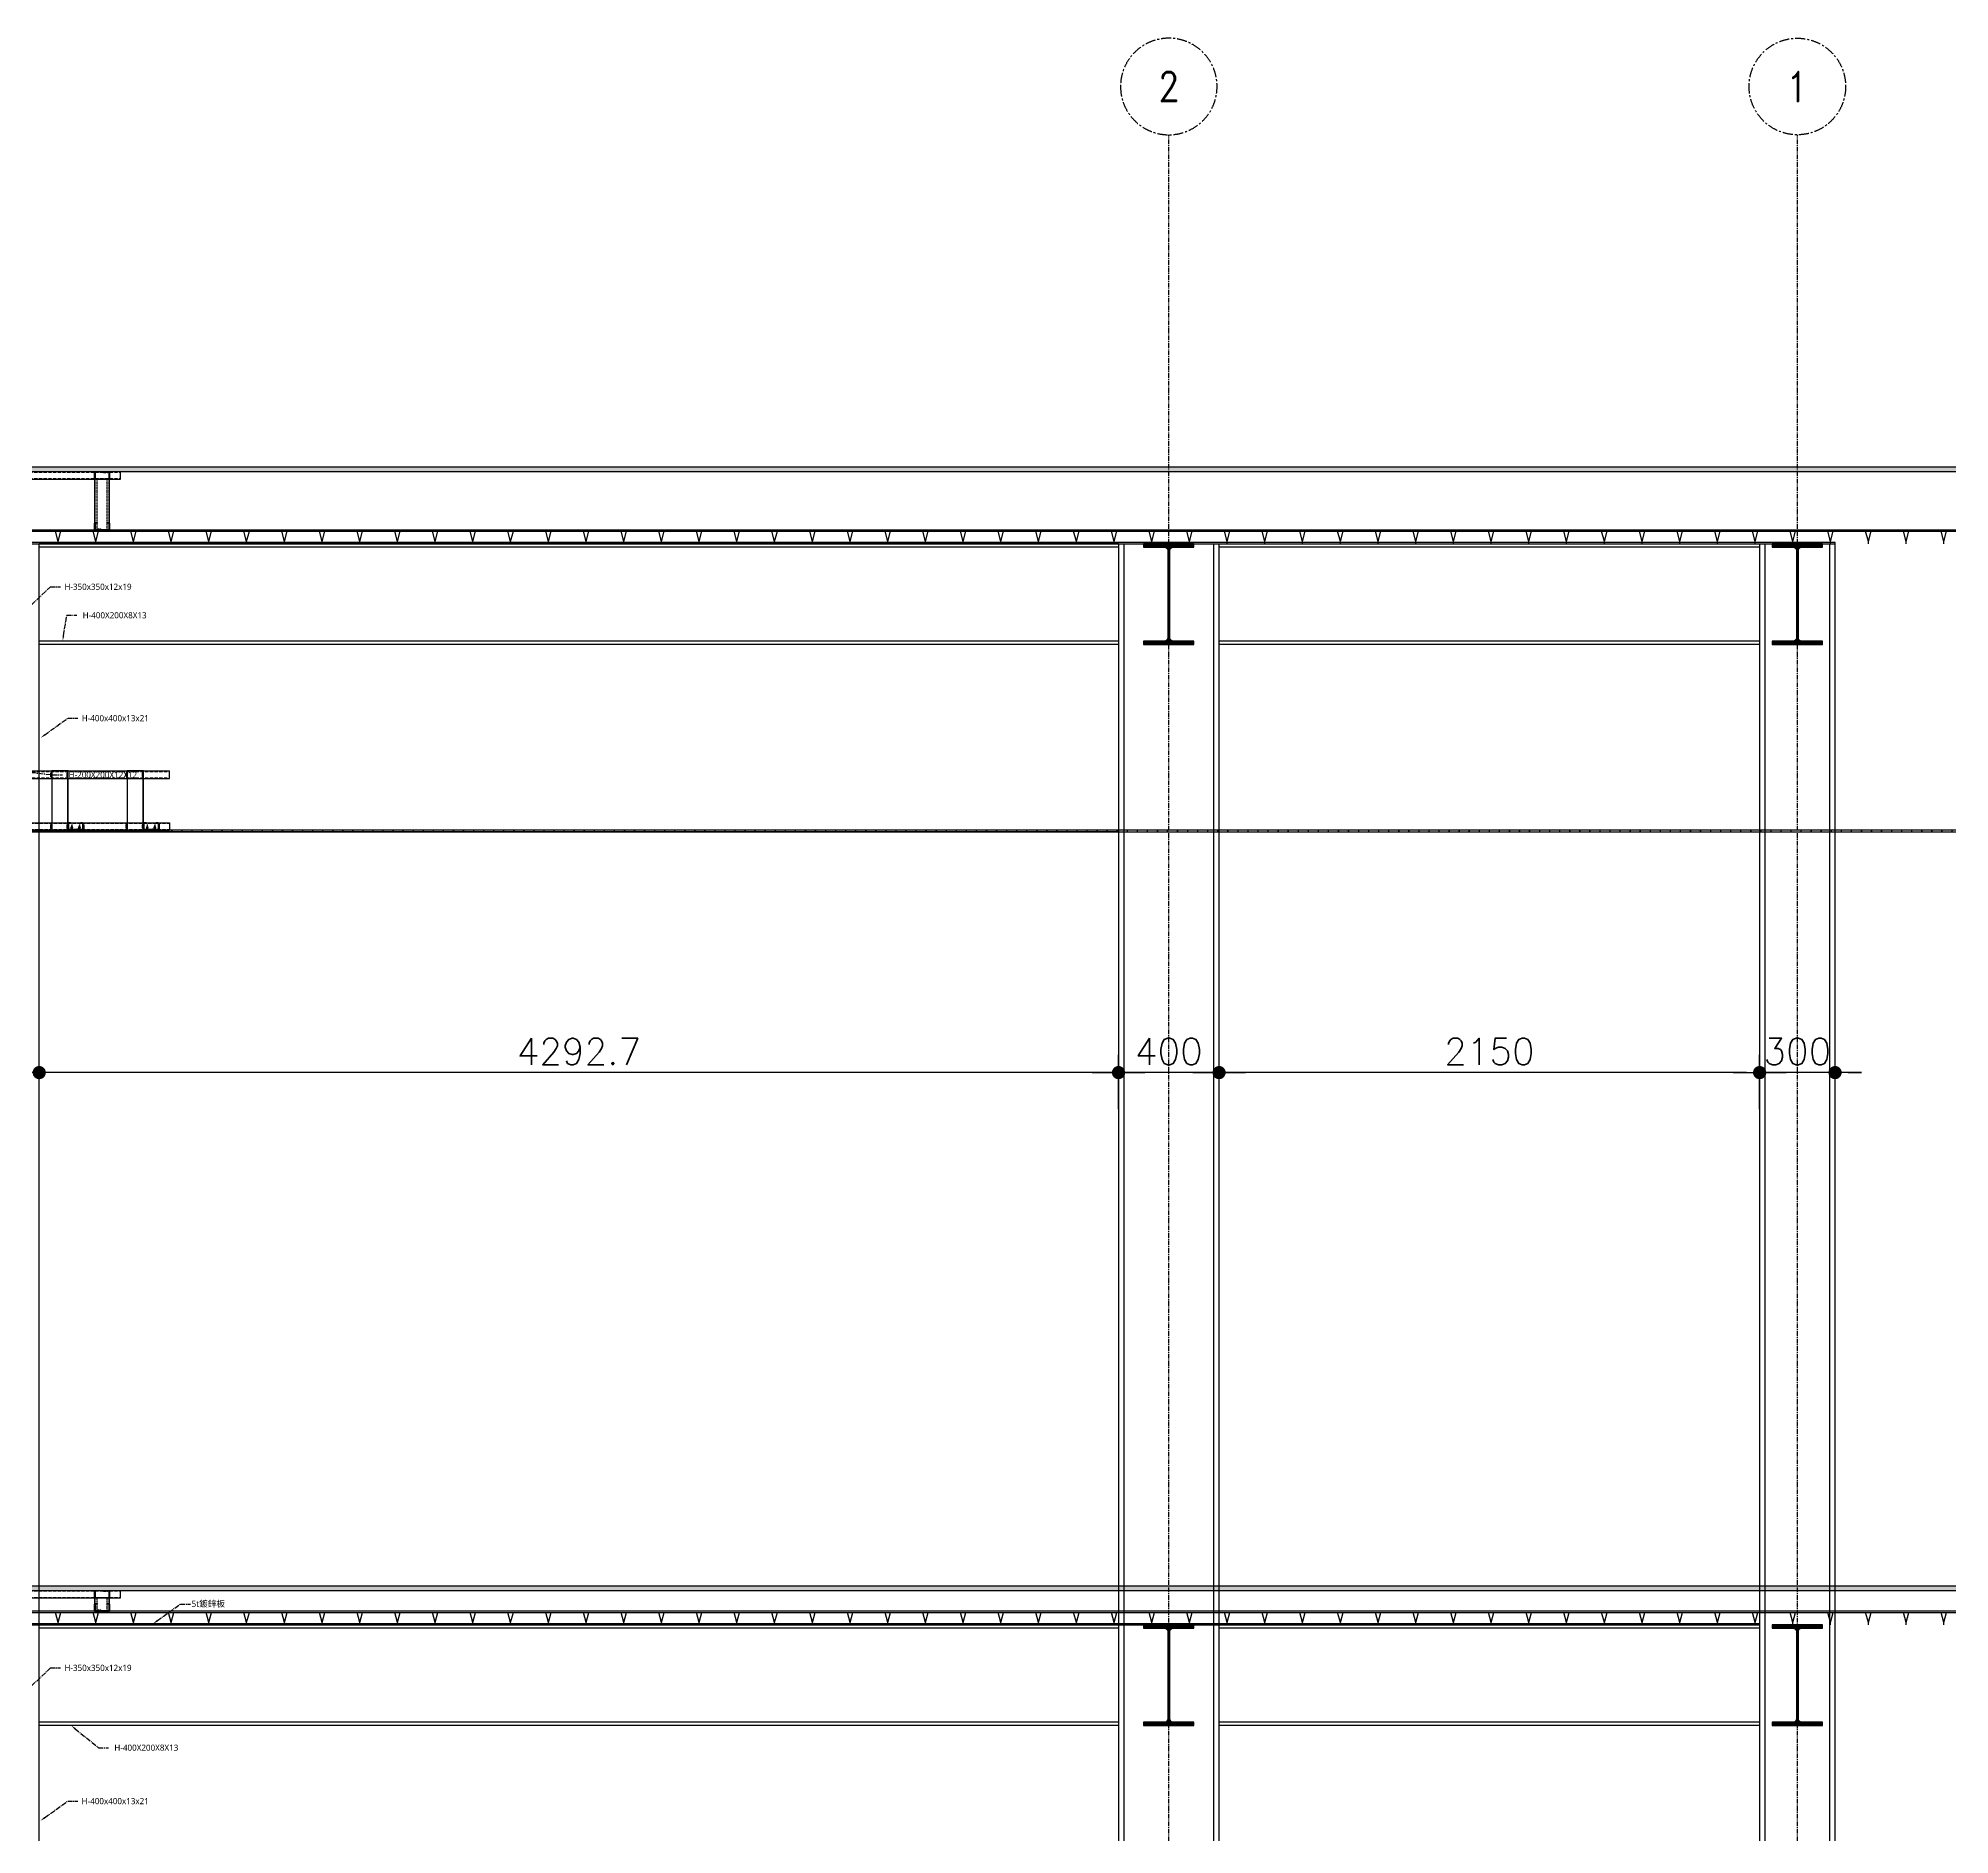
# Model space of a CAD drawing. Extents: x -3378 to 102197, y -3799 to 48702.
# Drawn here: x 86458 to 94061, y 28109 to 35254 of the extents above; entities that cross this region are included whole.
import ezdxf
from ezdxf import colors
from ezdxf.entities.mleader import LeaderData, LeaderLine
from ezdxf.enums import TextEntityAlignment as Align
from ezdxf.math import Vec2, Vec3

# ---------------------------------------------------------------- set-up
doc = ezdxf.new("R2010")
doc.units = 0
for name, pattern in [('CENTER', [2, 1.25, -0.25, 0.25, -0.25]), ('CENTER2', [28.575, 19.05, -3.175, 3.175, -3.175]), ('HIDDEN', [0.375, 0.25, -0.125]), ('Hidden 1_16_', [0.023813, 0.015875, -0.007938])]:
    doc.linetypes.add(name, pattern=pattern)
for name, color, linetype in [('##-鐵件', 1, 'Continuous'), ('24WELD', 55, 'Continuous'), ('CENTER', 4, 'CENTER'), ('GM_ANNO_DIMS', 4, 'Continuous'), ('GM_STEL_PRIM', 3, 'Continuous'), ('STRUCTURAL', 3, 'Continuous'), ('中心線 CENTER', 6, 'CENTER'), ('結構體 STRUCTURAL', 154, 'Continuous'), ('螺絲 固定五金 FASTENERS', 124, 'Continuous'), ('螺絲、螺栓', 4, 'Continuous'), ('視覺模型鋁擠型暫替', 4, 'Continuous'), ('鐵件', 6, 'Continuous'), ('鐵件 STEEL', 20, 'Continuous')]:
    doc.layers.add(name, color=color, linetype=linetype)
doc.layers.add('#不列印', color=250, linetype='Continuous', plot=False)
doc.layers.add('不顯示', color=254, linetype='Continuous', plot=False)
doc.styles.add('C1', font='simplex', dxfattribs={"bigfont": 'CHINESET'})
doc.styles.add('CD2', font='romand', dxfattribs={"height": 15})
doc.styles.add('MSCHESE', font='')
doc.styles.add('romans', font='romans.shx', dxfattribs={"width": 0.5, "bigfont": ' chineset.shx'})
doc.styles.get('MSCHESE').set_extended_font_data('Microsoft JhengHei')
doc.dimstyles.new('DIMDD', dxfattribs={"dimscale": 100, "dimtxt": 0.25, "dimasz": 0.15, "dimexe": 0.2, "dimexo": 0, "dimgap": 0.09, "dimtad": 1, "dimdec": 1, "dimdsep": 46, "dimtxsty": 'C1', "dimblk1": 'DOT', "dimblk2": 'DOT', "dimsah": 1, "dimcen": 0.5, "dimazin": 0, "dimtfac": 1, "dimtdec": 1, "dimtix": 1, "dimtmove": 1, "dimatfit": 3, "dimldrblk": 'SLASH', "dimfxl": 10, "dimtolj": 1, "dimarcsym": 0})

# ---------------------------------------------------------------- blocks, each defined once
blk = doc.blocks.new('H-400x200x8x13')
at = {"layer": '視覺模型鋁擠型暫替', "linetype": 'Continuous'}
h = blk.add_hatch(dxfattribs=at)
h.set_pattern_fill('ANSI31', color=1, scale=30, angle=180)
h.set_pattern_definition([(225, (85874.229, 995633.081), (2.65165043, -2.65165043), [])])
h.paths.add_polyline_path([(300, -400), (300, -387), (217, -387, -0.414214), (204, -374), (204, -26, -0.414214), (217, -13), (300, -13), (300, 0), (100, 0), (100, -13), (183, -13, -0.414214), (196, -26), (196, -374, -0.414214), (183, -387), (100, -387), (100, -400)])
blk.add_lwpolyline([(100, -13), (183, -13, -0.414214), (196, -26), (196, -374, -0.414214), (183, -387), (100, -387), (100, -400), (300, -400), (300, -387), (217, -387, -0.414214), (204, -374), (204, -26, -0.414214), (217, -13), (300, -13), (300, 0), (100, 0)], format="xyb", close=True, dxfattribs=at)
blk = doc.blocks.new('DOT')
blk.add_line((-2, 0), (2, 0))
at = {"const_width": 0.5}
blk.add_lwpolyline([(-0.25, 0, 1), (0.25, 0, 1)], format="xyb", close=True, dxfattribs=at)
blk = doc.blocks.new('*D813')
at = {"layer": 'Defpoints', "color": 0, "ltscale": 10, "transparency": 16777216}
for p in [(93304.4, 31140.1), (93304.4, 30994.5), (93604.4, 30994.5)]:
    blk.add_point(p, dxfattribs=at)
at = {"layer": '不顯示', "color": 0, "lineweight": -2, "ltscale": 10, "transparency": 16777216}
for p, q in [((93304.4, 30994.5), (93304.4, 31210.1)), ((93604.4, 30994.5), (93604.4, 31210.1)), ((93251.9, 31140.1), (93199.4, 31140.1)), ((93604.4, 31140.1), (93304.4, 31140.1)), ((93656.9, 31140.1), (93709.4, 31140.1))]:
    blk.add_line(p, q, dxfattribs=at)
at = {"layer": '不顯示', "color": 0, "lineweight": -2, "ltscale": 10, "transparency": 16777216, "xscale": 52.5, "yscale": 52.5, "zscale": 52.5}
blk.add_blockref('DOT', (93304.4, 31140.1), dxfattribs=at)
at = {"layer": '不顯示', "color": 0, "lineweight": -2, "ltscale": 10, "transparency": 16777216, "xscale": 52.5, "yscale": 52.5, "zscale": 52.5, "rotation": 180}
blk.add_blockref('DOT', (93604.4, 31140.1), dxfattribs=at)
at = {"layer": '不顯示', "color": 2, "ltscale": 10, "transparency": 16777216, "insert": (93454.4, 31224.1), "char_height": 105, "attachment_point": 5, "style": 'C1'}
blk.add_mtext('\\A1;300', dxfattribs=at)
blk = doc.blocks.new('_Dot')
at = {"color": 0, "linetype": 'ByBlock', "lineweight": -2}
blk.add_line((-0.5, 0), (-1, 0), dxfattribs=at)
at = {"color": 0, "linetype": 'ByBlock', "const_width": 0.5}
blk.add_lwpolyline([(-0.25, 0, 1), (0.25, 0, 1)], format="xyb", close=True, dxfattribs=at)
blk = doc.blocks.new('SLASH')
at = {"color": 0}
blk.add_line((-1, 0), (1, 0), dxfattribs=at)
at = {"color": 3, "linetype": 'Continuous'}
blk.add_line((-0.5, -0.5), (0.5, 0.5), dxfattribs=at)
blk = doc.blocks.new('*D814')
at = {"layer": 'Defpoints', "color": 0, "ltscale": 10, "transparency": 16777216}
for p in [(91154.4, 31140.1), (91154.4, 30994.5), (93304.4, 30994.5)]:
    blk.add_point(p, dxfattribs=at)
at = {"layer": '不顯示', "color": 0, "lineweight": -2, "ltscale": 10, "transparency": 16777216}
for p, q in [((91154.4, 30994.5), (91154.4, 31210.1)), ((93304.4, 30994.5), (93304.4, 31210.1)), ((93251.9, 31140.1), (91206.9, 31140.1))]:
    blk.add_line(p, q, dxfattribs=at)
at = {"layer": '不顯示', "color": 0, "lineweight": -2, "ltscale": 10, "transparency": 16777216, "xscale": 52.5, "yscale": 52.5, "zscale": 52.5, "rotation": 180}
blk.add_blockref('DOT', (91154.4, 31140.1), dxfattribs=at)
at = {"layer": '不顯示', "color": 0, "lineweight": -2, "ltscale": 10, "transparency": 16777216, "xscale": 52.5, "yscale": 52.5, "zscale": 52.5}
blk.add_blockref('DOT', (93304.4, 31140.1), dxfattribs=at)
at = {"layer": '不顯示', "color": 2, "ltscale": 10, "transparency": 16777216, "insert": (92229.4, 31224.1), "char_height": 105, "attachment_point": 5, "style": 'C1'}
blk.add_mtext('\\A1;2150', dxfattribs=at)
blk = doc.blocks.new('*D815')
at = {"layer": 'Defpoints', "color": 0, "ltscale": 10, "transparency": 16777216}
for p in [(90754.4, 31140.1), (90754.4, 30994.5), (91154.4, 30994.5)]:
    blk.add_point(p, dxfattribs=at)
at = {"layer": '不顯示', "color": 0, "lineweight": -2, "ltscale": 10, "transparency": 16777216}
for p, q in [((90754.4, 30994.5), (90754.4, 31210.1)), ((91154.4, 30994.5), (91154.4, 31210.1)), ((91101.9, 31140.1), (90806.9, 31140.1))]:
    blk.add_line(p, q, dxfattribs=at)
at = {"layer": '不顯示', "color": 0, "lineweight": -2, "ltscale": 10, "transparency": 16777216, "xscale": 52.5, "yscale": 52.5, "zscale": 52.5, "rotation": 180}
blk.add_blockref('DOT', (90754.4, 31140.1), dxfattribs=at)
at = {"layer": '不顯示', "color": 0, "lineweight": -2, "ltscale": 10, "transparency": 16777216, "xscale": 52.5, "yscale": 52.5, "zscale": 52.5}
blk.add_blockref('DOT', (91154.4, 31140.1), dxfattribs=at)
at = {"layer": '不顯示', "color": 2, "ltscale": 10, "transparency": 16777216, "insert": (90954.4, 31224.1), "char_height": 105, "attachment_point": 5, "style": 'C1'}
blk.add_mtext('\\A1;400', dxfattribs=at)
blk = doc.blocks.new('*D816')
at = {"layer": 'Defpoints', "color": 0, "ltscale": 10, "transparency": 16777216}
for p in [(86461.7, 31140.1), (86461.7, 30994.5), (90754.4, 30994.5)]:
    blk.add_point(p, dxfattribs=at)
at = {"layer": '不顯示', "color": 0, "lineweight": -2, "ltscale": 10, "transparency": 16777216}
for p, q in [((86461.7, 30994.5), (86461.7, 31210.1)), ((90754.4, 30994.5), (90754.4, 31210.1)), ((90701.9, 31140.1), (86514.2, 31140.1))]:
    blk.add_line(p, q, dxfattribs=at)
at = {"layer": '不顯示', "color": 0, "lineweight": -2, "ltscale": 10, "transparency": 16777216, "xscale": 52.5, "yscale": 52.5, "zscale": 52.5, "rotation": 180}
blk.add_blockref('DOT', (86461.7, 31140.1), dxfattribs=at)
at = {"layer": '不顯示', "color": 0, "lineweight": -2, "ltscale": 10, "transparency": 16777216, "xscale": 52.5, "yscale": 52.5, "zscale": 52.5}
blk.add_blockref('DOT', (90754.4, 31140.1), dxfattribs=at)
at = {"layer": '不顯示', "color": 2, "ltscale": 10, "transparency": 16777216, "insert": (88608.1, 31224.1), "char_height": 105, "attachment_point": 5, "style": 'C1'}
blk.add_mtext('\\A1;4292.7', dxfattribs=at)
blk = doc.blocks.new('*U668')
blk.add_circle((0, 6), 6)
at = {"style": 'CD2', "width": 0.85}
blk.add_attdef('GRID-BUB', text='', height=3.75, dxfattribs=at).set_placement((0, 6), align=Align.MIDDLE)
blk = doc.blocks.new('*U669')
blk.add_circle((0, 6), 6)
at = {"style": 'CD2', "width": 0.85}
blk.add_attdef('GRID-BUB', text='', height=3.75, dxfattribs=at).set_placement((0, 6), align=Align.MIDDLE)
blk = doc.blocks.new('St-LC-60x30x10x2_3')
at = {"layer": 'STRUCTURAL', "color": 0, "linetype": 'ByBlock', "lineweight": -2}
blk.add_lwpolyline([(14.8, 38.4), (14.8, 36.1), (9.4, 36.1, 0.414214), (7.1, 33.8), (7.1, 13, 0.414214), (9.4, 10.7), (60.2, 10.7, 0.414214), (62.5, 13), (62.5, 33.8, 0.414214), (60.2, 36.1), (54.8, 36.1), (54.8, 38.4), (60.2, 38.4, -0.414214), (64.8, 33.8), (64.8, 13, -0.414214), (60.2, 8.4), (9.4, 8.4, -0.414214), (4.8, 13), (4.8, 33.8, -0.414214), (9.4, 38.4)], format="xyb", close=True, dxfattribs=at)
at = {"layer": 'Defpoints', "color": 0, "linetype": 'ByBlock', "lineweight": -2, "style": 'romans', "width": 0.6}
blk.add_text('LC-60x30x10x2.3', height=2, rotation=360, dxfattribs=at).set_placement((12.6, 11.4))
blk = doc.blocks.new('*U732')
at = {"layer": '##-鐵件', "color": 1}
blk.add_lwpolyline([(1692.3, 30), (1489.8, 30), (1489.8, -30), (1692.3, -30)], close=True, dxfattribs=at)
at = {"color": 251, "linetype": 'Hidden 1_16_', "ltscale": 5}
for p, q in [((1692.3, 27.7), (1489.8, 27.7)), ((1692.3, 20), (1489.8, 20)), ((1692.3, -20), (1489.8, -20)), ((1692.3, -27.7), (1489.8, -27.7))]:
    blk.add_line(p, q, dxfattribs=at)
at = {"layer": '#不列印', "rotation": 90}
blk.add_blockref('St-LC-60x30x10x2_3', (1700.6, -34.8), dxfattribs=at)
blk = doc.blocks.new('*U208')
at = {"layer": '鐵件'}
for p, q in [((-231, 0), (411.7, 0)), ((-231, -30), (-231, 0)), ((411.7, -30), (411.7, 0)), ((-231, -30), (411.7, -30))]:
    blk.add_line(p, q, dxfattribs=at)
at = {"layer": '鐵件', "linetype": 'HIDDEN', "ltscale": 50}
for p, q in [((-231, -2.3), (411.7, -2.3)), ((-231, -27.7), (411.7, -27.7))]:
    blk.add_line(p, q, dxfattribs=at)
blk = doc.blocks.new('屋頂地板')
at = {"layer": '結構體 STRUCTURAL'}
h = blk.add_hatch(dxfattribs=at)
h.set_pattern_fill('AR-HBONE', color=256, scale=0.1)
h.set_pattern_definition([(45, (-52753.211, -90985.298), (0, 14.3684098), [30.48, -10.16]), (135, (-52746.027, -90978.114), (1e-15, 14.3684098), [30.48, -10.16])])
h.paths.add_polyline_path([(0, 0), (0, -17.5), (11600, -17.5), (11600, 0)])
blk.add_lwpolyline([(0, 0), (0, -17.5), (11600, -17.5), (11600, 0)], close=True, dxfattribs=at)
at = {"layer": '螺絲、螺栓'}
blk.add_blockref('*U208', (361, -17.5), dxfattribs=at)
at = {"layer": '鐵件'}
for name, p, rotation in [('St-LC-60x30x10x2_3', (734.8, -9.1), 180), ('*U732', (700, 1442.3), 270)]:
    blk.add_blockref(name, p, dxfattribs=dict(at, rotation=rotation))
blk = doc.blocks.new('*U720')
at = {"layer": '##-鐵件', "color": 1}
blk.add_lwpolyline([(1542.3, 30), (1489.8, 30), (1489.8, -30), (1542.3, -30)], close=True, dxfattribs=at)
at = {"color": 251, "linetype": 'Hidden 1_16_', "ltscale": 5}
for p, q in [((1542.3, 27.7), (1489.8, 27.7)), ((1542.3, 20), (1489.8, 20)), ((1542.3, -20), (1489.8, -20)), ((1542.3, -27.7), (1489.8, -27.7))]:
    blk.add_line(p, q, dxfattribs=at)
at = {"layer": '#不列印', "rotation": 90}
blk.add_blockref('St-LC-60x30x10x2_3', (1550.6, -34.8), dxfattribs=at)
blk = doc.blocks.new('室內地板')
at = {"layer": '結構體 STRUCTURAL'}
h = blk.add_hatch(dxfattribs=at)
h.set_pattern_fill('AR-HBONE', color=256, scale=0.1)
h.set_pattern_definition([(45, (-52753.211, -90985.298), (0, 14.3684098), [30.48, -10.16]), (135, (-52746.026, -90978.114), (1e-15, 14.3684098), [30.48, -10.16])])
h.paths.add_polyline_path([(0, 0), (0, -17.5), (11600, -17.5), (11600, 0)])
blk.add_lwpolyline([(0, 0), (0, -17.5), (11600, -17.5), (11600, 0)], close=True, dxfattribs=at)
at = {"layer": '螺絲、螺栓'}
blk.add_blockref('*U208', (361, -17.5), dxfattribs=at)
at = {"layer": '鐵件'}
for name, p, rotation in [('St-LC-60x30x10x2_3', (734.8, -9.1), 180), ('*U720', (700, 1442.3), 270)]:
    blk.add_blockref(name, p, dxfattribs=dict(at, rotation=rotation))
blk = doc.blocks.new('*U221')
at = {"layer": '鐵件'}
for p, q in [((-291, 0), (411.7, 0)), ((-291, -30), (-291, 0)), ((411.7, -30), (411.7, 0)), ((-291, -30), (411.7, -30))]:
    blk.add_line(p, q, dxfattribs=at)
at = {"layer": '鐵件', "linetype": 'HIDDEN', "ltscale": 50}
for p, q in [((-291, -2.3), (411.7, -2.3)), ((-291, -27.7), (411.7, -27.7))]:
    blk.add_line(p, q, dxfattribs=at)
blk = doc.blocks.new('*U222')
at = {"layer": '鐵件'}
for p, q in [((-265.9, 0), (411.7, 0)), ((-265.9, -30), (-265.9, 0)), ((411.7, -30), (411.7, 0)), ((-265.9, -30), (411.7, -30))]:
    blk.add_line(p, q, dxfattribs=at)
at = {"layer": '鐵件', "linetype": 'HIDDEN', "ltscale": 50}
for p, q in [((-265.9, -2.3), (411.7, -2.3)), ((-265.9, -27.7), (411.7, -27.7))]:
    blk.add_line(p, q, dxfattribs=at)
blk = doc.blocks.new('*u927')
at = {"layer": 'CENTER', "color": 0, "ltscale": 5}
blk.add_line((28.3, 0), (-3.6, 0), dxfattribs=at)
at = {"layer": '螺絲、螺栓', "color": 0, "linetype": 'ByBlock', "ltscale": 0.2}
for p, q in [((0.3, 5.3), (0.3, -5.3)), ((3.1, 2.5), (3.1, -2.5)), ((3.1, 2.4), (4.6, 2.4)), ((5.1, 3.2), (6.3, -3.1)), ((5.7, 2.4), (7.8, 2.4)), ((8.2, 3.2), (9.5, -3.1)), ((8.9, 2.4), (10.9, 2.4)), ((11.4, 3.2), (12.6, -3.1)), ((12, 2.4), (14.1, 2.4)), ((14.5, 3.2), (15.8, -3.1)), ((17.2, 2.4), (15.2, 2.4)), ((17.7, 3.2), (18.9, -3.1)), ((18.2, 2.6), (24.8, 0.2)), ((3.1, -2.4), (5.9, -2.4)), ((7, -2.4), (9, -2.4)), ((10.1, -2.4), (12.2, -2.4)), ((13.3, -2.4), (15.3, -2.4)), ((16.4, -2.4), (18.5, -2.4)), ((24.8, -0.2), (19.5, -2.3))]:
    blk.add_line(p, q, dxfattribs=at)
blk.add_lwpolyline([(3.1, -2.5), (0.3, -5.3), (0, -5.3), (0, 5.3), (0.3, 5.3), (3.1, 2.5)], dxfattribs=at)
blk.add_lwpolyline([(0, 1.6, -0.048054), (2.7, 0.7, -0.292428), (3.1, 0, -0.292428), (2.7, -0.7, -0.048054), (0, -1.6, -0.048054)], format="xyb", dxfattribs=at)
for points in [[(6.3, -3.1), (5.9, -2.4), (4.6, 2.4), (5.1, 3.2), (5.3, 3.2), (5.7, 2.4), (7, -2.4), (6.5, -3.1)], [(9.5, -3.1), (9, -2.4), (7.8, 2.4), (8.2, 3.2), (8.4, 3.2), (8.9, 2.4), (10.1, -2.4), (9.7, -3.1)], [(12.6, -3.1), (12.2, -2.4), (10.9, 2.4), (11.4, 3.2), (11.6, 3.2), (12, 2.4), (13.3, -2.4), (12.8, -3.1)], [(15.8, -3.1), (15.3, -2.4), (14.1, 2.4), (14.5, 3.2), (14.7, 3.2), (15.2, 2.4), (16.4, -2.4), (16, -3.1)], [(18.9, -3.1), (18.5, -2.4), (17.2, 2.4), (17.7, 3.2), (17.9, 3.2), (18.3, 2.4), (19.6, -2.4), (19.1, -3.1)]]:
    blk.add_lwpolyline(points, close=True, dxfattribs=at)
blk.add_arc((24.7, 0), 0.252, 292.16272, 69.4623, dxfattribs=at)
blk = doc.blocks.new('*U929')
blk.add_blockref('*u927', (0, 0))
blk = doc.blocks.new('*U505')
for centre, end in [((-0.5, -16.5), 16.35291), ((-0.5, -14), 16.35291), ((-0.4, -11.5), 16.35291), ((-0.3, -9), 16.35291), ((-0.1, -4), 88.14306), ((-0.2, -6.5), 16.35291)]:
    blk.add_arc(centre, 4, 268.14306, end)
blk = doc.blocks.new('*U506')
for centre, end in [((-0.5, -16.5), 16.35291), ((-0.5, -14), 16.35291), ((-0.4, -11.5), 16.35291), ((-0.3, -9), 16.35291), ((-0.1, -4), 88.14306), ((-0.2, -6.5), 16.35291)]:
    blk.add_arc(centre, 4, 268.14306, end)
blk = doc.blocks.new('*U507')
for centre, end in [((-0.5, -16.5), 16.35291), ((-0.5, -14), 16.35291), ((-0.4, -11.5), 16.35291), ((-0.3, -9), 16.35291), ((-0.1, -4), 88.14306), ((-0.2, -6.5), 16.35291)]:
    blk.add_arc(centre, 4, 268.14306, end)
blk = doc.blocks.new('*U508')
for centre, end in [((-0.5, -16.5), 16.35291), ((-0.5, -14), 16.35291), ((-0.4, -11.5), 16.35291), ((-0.3, -9), 16.35291), ((-0.1, -4), 88.14306), ((-0.2, -6.5), 16.35291)]:
    blk.add_arc(centre, 4, 268.14306, end)
blk = doc.blocks.new('*U509')
for centre, end in [((-0.5, -16.5), 16.35291), ((-0.5, -14), 16.35291), ((-0.4, -11.5), 16.35291), ((-0.3, -9), 16.35291), ((-0.1, -4), 88.14306), ((-0.2, -6.5), 16.35291)]:
    blk.add_arc(centre, 4, 268.14306, end)
blk = doc.blocks.new('*U491')
for centre, end in [((-0.5, -16.5), 16.35291), ((-0.5, -14), 16.35291), ((-0.4, -11.5), 16.35291), ((-0.3, -9), 16.35291), ((-0.1, -4), 88.14306), ((-0.2, -6.5), 16.35291)]:
    blk.add_arc(centre, 4, 268.14306, end)
blk = doc.blocks.new('*U492')
for centre, end in [((-0.5, -16.5), 16.35291), ((-0.5, -14), 16.35291), ((-0.4, -11.5), 16.35291), ((-0.3, -9), 16.35291), ((-0.1, -4), 88.14306), ((-0.2, -6.5), 16.35291)]:
    blk.add_arc(centre, 4, 268.14306, end)
blk = doc.blocks.new('*U493')
for centre, end in [((-0.5, -16.5), 16.35291), ((-0.5, -14), 16.35291), ((-0.4, -11.5), 16.35291), ((-0.3, -9), 16.35291), ((-0.1, -4), 88.14306), ((-0.2, -6.5), 16.35291)]:
    blk.add_arc(centre, 4, 268.14306, end)
blk = doc.blocks.new('*U494')
for centre, end in [((-0.5, -16.5), 16.35291), ((-0.5, -14), 16.35291), ((-0.4, -11.5), 16.35291), ((-0.3, -9), 16.35291), ((-0.1, -4), 88.14306), ((-0.2, -6.5), 16.35291)]:
    blk.add_arc(centre, 4, 268.14306, end)
blk = doc.blocks.new('*U495')
for centre, end in [((-0.5, -16.5), 16.35291), ((-0.5, -14), 16.35291), ((-0.4, -11.5), 16.35291), ((-0.3, -9), 16.35291), ((-0.1, -4), 88.14306), ((-0.2, -6.5), 16.35291)]:
    blk.add_arc(centre, 4, 268.14306, end)
blk = doc.blocks.new('6t 矽酸鈣板')
at = {"layer": '結構體 STRUCTURAL', "ltscale": 50}
h = blk.add_hatch(dxfattribs=at)
h.set_pattern_fill('JIS_LC_20', color=256, scale=2, angle=45)
h.set_pattern_definition([(90, (-51370.39, -83265.073), (-40, 0), []), (90, (-51369.823, -83264.507), (-40, 0), [])])
h.paths.add_polyline_path([(11600, 6), (214.9, 6), (214.9, 0), (11600, 0)])
at = {"layer": '結構體 STRUCTURAL'}
blk.add_lwpolyline([(214.9, 6), (214.9, 0), (11600, 0), (11600, 6)], close=True, dxfattribs=at)
at = {"layer": '鐵件 STEEL'}
for p, q in [((561.9, 242, 0), (561.9, 6)), ((861.9, 242, 0), (861.9, 6))]:
    blk.add_line(p, q, dxfattribs=at)
for points in [[(499.9, 6), (564.9, 6), (564.9, 242), (499.9, 242)], [(799.9, 6), (864.9, 6), (864.9, 242), (799.9, 242)]]:
    blk.add_lwpolyline(points, close=True, dxfattribs=at)
at = {"layer": '24WELD', "yscale": 1.012500000000001, "zscale": 1.012500000000001}
for name, p, xscale, rotation in [('*U508', (499.9, 237.4), -1.012500000000001, 358.1430628016458), ('*U509', (564.9, 237.4), -1.012500000000001, 358.1430628016458), ('*U494', (799.9, 237.4), -1.012500000000001, 358.1430628016458), ('*U495', (864.9, 237.4), -1.012500000000001, 358.1430628016458), ('*U505', (499.9, 31.4), -1.012500000000001, 358.1430628016458), ('*U506', (564.9, 31.4), -1.012500000000001, 358.1430628016458), ('*U507', (624.9, 31.4), 1.012500000000001, 1.856937198354223), ('*U491', (799.9, 31.4), -1.012500000000001, 358.1430628016458), ('*U492', (864.9, 31.4), -1.012500000000001, 358.1430628016458), ('*U493', (924.9, 31.4), 1.012500000000001, 1.856937198354223)]:
    blk.add_blockref(name, p, dxfattribs=dict(at, xscale=xscale, rotation=rotation))
at = {"layer": '螺絲 固定五金 FASTENERS', "xscale": -1, "rotation": 270}
for p in [(579.9, 0), (609.9, 0), (879.9, 0), (909.9, 0)]:
    blk.add_blockref('*U929', p, dxfattribs=at)
at = {"layer": '螺絲、螺栓'}
blk.add_blockref('*U222', (555.9, 242, 0), dxfattribs=at)
at = {"layer": '螺絲、螺栓', "xscale": -1, "rotation": 180}
blk.add_blockref('*U221', (555.9, 6), dxfattribs=at)
at = {"layer": '鐵件', "xscale": -1}
for p in [(629.8, -2.4), (929.8, -2.4)]:
    blk.add_blockref('St-LC-60x30x10x2_3', p, dxfattribs=at)
blk = doc.blocks.new('*U755')
at = {"layer": 'GM_STEL_PRIM'}
for p, q in [((0, -15), (-10.7, 25)), ((0, -15), (10.7, 25)), ((0, -25), (0, -15))]:
    blk.add_line(p, q, dxfattribs=at)
blk = doc.blocks.new('*U756')
at = {"layer": 'GM_ANNO_DIMS', "color": 0, "linetype": 'ByBlock', "lineweight": -2}
for p in [(450, 0), (600, 0), (750, 0), (900, 0), (1050, 0), (1200, 0), (1350, 0), (1500, 0), (1650, 0), (1800, 0), (1950, 0), (2100, 0), (2250, 0), (2400, 0), (2550, 0), (2700, 0), (2850, 0), (3000, 0), (3150, 0), (3300, 0), (3450, 0), (3600, 0), (3750, 0), (3900, 0), (4050, 0), (4200, 0), (4350, 0), (4500, 0), (4650, 0), (4800, 0), (4950, 0), (5100, 0), (5250, 0), (5400, 0), (5550, 0), (5700, 0), (5850, 0), (6000, 0), (6150, 0), (6300, 0), (6450, 0), (6600, 0), (6750, 0), (6900, 0), (7050, 0), (7200, 0), (7350, 0), (7500, 0), (7650, 0), (7800, 0), (7950, 0)]:
    blk.add_blockref('*U755', p, dxfattribs=at)
blk = doc.blocks.new('*U751')
at = {"layer": 'GM_STEL_PRIM'}
for p, q in [((0, -15), (-10.7, 25)), ((0, -15), (10.7, 25)), ((0, -25), (0, -15))]:
    blk.add_line(p, q, dxfattribs=at)
blk = doc.blocks.new('*U752')
at = {"layer": 'GM_ANNO_DIMS', "color": 0, "linetype": 'ByBlock', "lineweight": -2}
for p in [(450, 0), (600, 0), (750, 0), (900, 0), (1050, 0), (1200, 0), (1350, 0), (1500, 0), (1650, 0), (1800, 0), (1950, 0), (2100, 0), (2250, 0), (2400, 0), (2550, 0), (2700, 0), (2850, 0), (3000, 0), (3150, 0), (3300, 0), (3450, 0), (3600, 0), (3750, 0), (3900, 0), (4050, 0), (4200, 0), (4350, 0), (4500, 0), (4650, 0), (4800, 0), (4950, 0), (5100, 0), (5250, 0), (5400, 0), (5550, 0), (5700, 0), (5850, 0), (6000, 0), (6150, 0), (6300, 0), (6450, 0), (6600, 0), (6750, 0), (6900, 0), (7050, 0), (7200, 0), (7350, 0), (7500, 0), (7650, 0), (7800, 0), (7950, 0)]:
    blk.add_blockref('*U751', p, dxfattribs=at)

msp = doc.modelspace()

# ---------------------------------------------------------------- linework, layer by layer
at = {"layer": 'GM_STEL_PRIM', "elevation": 0}
msp.add_lwpolyline([(97765.704, 33298.085), (86065.701, 33298.085), (86065.701, 33293.085), (97765.704, 33293.085)], close=True, dxfattribs=at)
at = {"layer": '中心線 CENTER', "ltscale": 15}
for p, q in [((90954.403, 20943.085, 0), (90954.403, 34870.216, 0)), ((93454.403, 20943.085, 0), (93454.403, 34870.216, 0)), ((101018.781, 33548.085, 0), (82488.036, 33548.085, 0)), ((101018.781, 29098.085, 0), (82488.036, 29098.085, 0))]:
    msp.add_line(p, q, dxfattribs=at)
at = {"layer": '結構體 STRUCTURAL'}
for p, q in [((86461.701, 21180.085, 0), (86461.701, 33243.085, 0)), ((90754.403, 33243.085, 0), (86461.701, 33243.085, 0)), ((90754.403, 33230.085, 0), (86461.701, 33230.085, 0)), ((90754.403, 33243.085, 0), (90754.403, 21180.095)), ((90775.403, 33243.085, 0), (90775.403, 21180.095)), ((91133.403, 21180.095), (91133.403, 33243.085, 0)), ((91154.403, 21180.095), (91154.403, 33243.085, 0)), ((93304.403, 33230.085, 0), (91154.403, 33230.085, 0)), ((93304.403, 33243.085, 0), (93304.403, 21180.095)), ((93325.403, 33243.085, 0), (93325.403, 21180.095)), ((93583.403, 21180.095), (93583.403, 33243.085, 0)), ((93604.403, 21180.095), (93604.403, 33243.085, 0)), ((90754.403, 32856.085, 0), (86461.701, 32856.085, 0)), ((93304.403, 32856.085, 0), (91154.403, 32856.085, 0)), ((90754.403, 32843.085, 0), (86461.701, 32843.085, 0)), ((93304.403, 32843.085, 0), (91154.403, 32843.085, 0)), ((93304.403, 28943.085, 0), (91154.403, 28943.085, 0)), ((93304.403, 28930.085, 0), (91154.403, 28930.085, 0)), ((90754.403, 28556.085, 0), (86461.701, 28556.085, 0)), ((90754.403, 28543.085, 0), (86461.701, 28543.085, 0)), ((93304.403, 28556.085, 0), (91154.403, 28556.085, 0)), ((93304.403, 28543.085, 0), (91154.403, 28543.085, 0))]:
    msp.add_line(p, q, dxfattribs=at)
at = {"layer": '結構體 STRUCTURAL', "elevation": 0}
msp.add_lwpolyline([(93604.403, 33248.085), (85831.701, 33248.085), (85831.701, 33243.085), (93604.403, 33243.085)], close=True, dxfattribs=at)
msp.add_lwpolyline([(93304.403, 28948.085), (86061.701, 28948.085), (86061.701, 28943.085), (93304.403, 28943.085)], dxfattribs=at)
at = {"layer": '視覺模型鋁擠型暫替', "linetype": 'Continuous'}
msp.add_line((86929.272, 33548.085, 0), (86011.701, 33548.085, 0), dxfattribs=at)
at = {"layer": '視覺模型鋁擠型暫替', "color": 1, "linetype": 'Continuous'}
msp.add_line((90754.403, 32098.082, 0), (86011.701, 32098.086, 0), dxfattribs=at)

# ---------------------------------------------------------------- block references
at = {"layer": 'GM_ANNO_DIMS'}
msp.add_blockref('*U756', (86086.701, 33268.085, 0), dxfattribs=at)
at = {"layer": '中心線 CENTER'}
ref = msp.add_blockref('*U669', (90954.403, 34870.216, 0), dxfattribs=dict(at, xscale=-32.00000000000001, yscale=32.00000000000001, zscale=32.00000000000001))
ref.add_attrib('GRID-BUB', '2', dxfattribs={"layer": '0', "height": 120, "style": 'CD2', "width": 0.85}).set_placement((90954.403, 35062.216, 0), align=Align.MIDDLE)
at = {"layer": '中心線 CENTER', "xscale": 32.00000000000001, "yscale": 32.00000000000001, "zscale": 32.00000000000001}
msp.add_blockref('*U668', (93454.403, 34870.216, 0), dxfattribs=at).add_auto_attribs({'GRID-BUB': '1'})
at = {"layer": '結構體 STRUCTURAL'}
msp.add_blockref('屋頂地板', (86011.702, 33548.085, 0), dxfattribs=at)
at = {"layer": '視覺模型鋁擠型暫替', "linetype": 'Continuous'}
for p in [(90754.403, 33243.085, 0), (93254.403, 33243.085, 0), (90754.403, 28943.085, 0), (93254.403, 28943.085, 0)]:
    msp.add_blockref('H-400x200x8x13', p, dxfattribs=at)

# ---------------------------------------------------------------- dimensions: what is measured, and where the dimension line sits
at = {"layer": '不顯示', "ltscale": 10}
for base, p1, p2, picture, middle in [((86461.701, 31140.135, 0), (90754.403, 30994.5, 0), (86461.701, 30994.5, 0), '*D816', (88608.052, 31224.135, 0)), ((90754.403, 31140.135, 0), (91154.403, 30994.5, 0), (90754.403, 30994.5, 0), '*D815', (90954.403, 31224.135, 0)), ((91154.403, 31140.135, 0), (93304.403, 30994.5, 0), (91154.403, 30994.5, 0), '*D814', (92229.403, 31224.135, 0)), ((93304.403, 31140.135, 0), (93604.403, 30994.5, 0), (93304.403, 30994.5, 0), '*D813', (93454.403, 31224.135, 0))]:
    dim = msp.add_linear_dim(base=base, p1=p1, p2=p2, dimstyle='DIMDD', override={"dimscale": 350, "dimtxt": 0.3, "dimclrt": 2}, dxfattribs=at)
    dim.commit()
    dim.dimension.update_dxf_attribs({"geometry": picture, "text_midpoint": middle})

# ---------------------------------------------------------------- next in the draw order: leaders
at = {"layer": '不顯示', "ltscale": 50}
ml = msp.add_multileader_mtext('Standard', dxfattribs=at)
ml.set_content('H-400X200X8X13', color=256, style='MSCHESE')
ml.set_leader_properties(color=256, linetype='CENTER2')
ml.build(insert=Vec2(0, 0))
ml.multileader.update_dxf_attribs({"arrow_head_size": 21, "scale": 5})
ctx = ml.context
ctx.base_point, ctx.scale, ctx.char_height, ctx.arrow_head_size, ctx.landing_gap_size, ctx.plane_origin = Vec3(86611.469, 32958.937, 0), 5, 24.5, 21, 14, Vec3(86605.718, 33694.53, 0)
ctx.text_align_type = 2
notes = []
notes.append((ctx, [(1, (1, 1, 0), (86571.469, 32958.937, 0), (1, 0), 40, [(0, [(86554.218, 32856.085, 0)], 0, [])])]))
ctx.mtext.insert, ctx.mtext.alignment, ctx.mtext.flow_direction = Vec3(86888.895, 32971.393, 0), 3, 5
ctx.mtext.has_bg_fill, ctx.mtext.bg_color, ctx.mtext.bg_scale_factor, ctx.mtext.bg_transparency, ctx.mtext.use_window_bg_color = 1, -1023410167, 1.5, 0, 1
ml = msp.add_multileader_mtext('Standard', dxfattribs=at)
ml.set_content('H-400x400x13x21', color=256, style='MSCHESE')
ml.set_leader_properties(color=256, linetype='CENTER2')
ml.build(insert=Vec2(0, 0))
ml.multileader.update_dxf_attribs({"arrow_head_size": 21, "scale": 5})
ctx = ml.context
ctx.base_point, ctx.scale, ctx.char_height, ctx.arrow_head_size, ctx.landing_gap_size, ctx.plane_origin = Vec3(86615.08, 32549.51, 0), 5, 24.5, 21, 14, Vec3(86609.329, 33285.103, 0)
ctx.text_align_type = 2
notes.append((ctx, [(1, (1, 1, 0), (86575.08, 32549.51, 0), (1, 0), 40, [(0, [(86466.352, 32471.169, 0)], 0, [])])]))
ctx.mtext.insert, ctx.mtext.alignment, ctx.mtext.flow_direction = Vec3(86897.805, 32561.966, 0), 3, 5
ctx.mtext.has_bg_fill, ctx.mtext.bg_color, ctx.mtext.bg_scale_factor, ctx.mtext.bg_transparency, ctx.mtext.use_window_bg_color = 1, -1023410167, 1.5, 0, 1
ml = msp.add_multileader_mtext('Standard', dxfattribs=at)
ml.set_content('H-200X200X12X12', color=256, style='MSCHESE')
ml.set_leader_properties(color=256, linetype='CENTER2')
ml.build(insert=Vec2(0, 0))
ml.multileader.update_dxf_attribs({"arrow_head_size": 21, "scale": 5})
ctx = ml.context
ctx.base_point, ctx.scale, ctx.char_height, ctx.arrow_head_size, ctx.landing_gap_size, ctx.plane_origin = Vec3(86554.764, 32324.408, 0), 5, 24.5, 21, 14, Vec3(86549.013, 33042.48, 0)
ctx.text_align_type = 2
notes.append((ctx, [(1, (1, 1, 0), (86514.764, 32324.408, 0), (1, 0), 40, [(0, [(86267.701, 32352.13, 0)], 0, [])])]))
ctx.mtext.insert, ctx.mtext.alignment, ctx.mtext.flow_direction = Vec3(86851.187, 32336.864, 0), 3, 5
ctx.mtext.has_bg_fill, ctx.mtext.bg_color, ctx.mtext.bg_scale_factor, ctx.mtext.bg_transparency, ctx.mtext.use_window_bg_color = 1, -1023410167, 1.5, 0, 1
ml = msp.add_multileader_mtext('Standard', dxfattribs=at)
ml.set_content('5t鍍鋅板', color=256, style='MSCHESE')
ml.set_leader_properties(color=256, linetype='CENTER2')
ml.build(insert=Vec2(0, 0))
ml.multileader.update_dxf_attribs({"arrow_head_size": 21, "scale": 5})
ctx = ml.context
ctx.base_point, ctx.scale, ctx.char_height, ctx.arrow_head_size, ctx.landing_gap_size, ctx.plane_origin = Vec3(87063.348, 29026.426, 0), 5, 24.5, 21, 14, Vec3(87057.596, 29744.498, 0)
ctx.text_align_type = 2
notes.append((ctx, [(1, (1, 1, 0), (87023.348, 29026.426, 0), (1, 0), 40, [(0, [(86914.619, 28948.085, 0)], 0, [])])]))
ctx.mtext.insert, ctx.mtext.alignment, ctx.mtext.flow_direction = Vec3(87200.433, 29039.586, 0), 3, 5
ctx.mtext.has_bg_fill, ctx.mtext.bg_color, ctx.mtext.bg_scale_factor, ctx.mtext.bg_transparency, ctx.mtext.use_window_bg_color = 1, -1023410167, 1.5, 0, 1
ml = msp.add_multileader_mtext('Standard', dxfattribs=at)
ml.set_content('H-350x350x12x19', color=256, style='MSCHESE')
ml.set_leader_properties(color=256, linetype='CENTER2')
ml.build(insert=Vec2(0, 0))
ml.multileader.update_dxf_attribs({"arrow_head_size": 21, "scale": 5})
ctx = ml.context
ctx.base_point, ctx.scale, ctx.char_height, ctx.arrow_head_size, ctx.landing_gap_size, ctx.plane_origin = Vec3(86546.043, 28772.258, 0), 5, 24.5, 21, 14, Vec3(86540.292, 29507.85, 0)
ctx.text_align_type = 2
notes.append((ctx, [(1, (1, 1, 0), (86506.043, 28772.258, 0), (1, 0), 40, [(0, [(86332.951, 28607.085, 0)], 0, [])])]))
ctx.mtext.insert, ctx.mtext.alignment, ctx.mtext.flow_direction = Vec3(86829.053, 28784.714, 0), 3, 5
ctx.mtext.has_bg_fill, ctx.mtext.bg_color, ctx.mtext.bg_scale_factor, ctx.mtext.bg_transparency, ctx.mtext.use_window_bg_color = 1, -1023410167, 1.5, 0, 1
ml = msp.add_multileader_mtext('Standard', dxfattribs=at)
ml.set_content('H-400X200X8X13', color=256, style='MSCHESE')
ml.set_leader_properties(color=256, linetype='CENTER2')
ml.build(insert=Vec2(0, 0))
ml.multileader.update_dxf_attribs({"arrow_head_size": 21, "scale": 5})
ctx = ml.context
ctx.base_point, ctx.scale, ctx.char_height, ctx.arrow_head_size, ctx.landing_gap_size, ctx.plane_origin = Vec3(86737.478, 28454.806, 0), 5, 24.5, 21, 14, Vec3(86731.727, 29172.878, 0)
ctx.text_align_type = 2
notes.append((ctx, [(1, (1, 1, 0), (86697.478, 28454.806, 0), (1, 0), 40, [(0, [(86588.75, 28543.085, 0)], 0, [])])]))
ctx.mtext.insert, ctx.mtext.alignment, ctx.mtext.flow_direction = Vec3(87014.905, 28467.262, 0), 3, 5
ctx.mtext.has_bg_fill, ctx.mtext.bg_color, ctx.mtext.bg_scale_factor, ctx.mtext.bg_transparency, ctx.mtext.use_window_bg_color = 1, -1023410167, 1.5, 0, 1
ml = msp.add_multileader_mtext('Standard', dxfattribs=at)
ml.set_content('H-400x400x13x21', color=256, style='MSCHESE')
ml.set_leader_properties(color=256, linetype='CENTER2')
ml.build(insert=Vec2(0, 0))
ml.multileader.update_dxf_attribs({"arrow_head_size": 21, "scale": 5})
ctx = ml.context
ctx.base_point, ctx.scale, ctx.char_height, ctx.arrow_head_size, ctx.landing_gap_size, ctx.plane_origin = Vec3(86614.83, 28242.374, 0), 5, 24.5, 21, 14, Vec3(86609.079, 28960.445, 0)
ctx.text_align_type = 2
notes.append((ctx, [(1, (1, 1, 0), (86574.83, 28242.374, 0), (1, 0), 40, [(0, [(86466.102, 28164.033, 0)], 0, [])])]))
ctx.mtext.insert, ctx.mtext.alignment, ctx.mtext.flow_direction = Vec3(86897.555, 28254.829, 0), 3, 5
ctx.mtext.has_bg_fill, ctx.mtext.bg_color, ctx.mtext.bg_scale_factor, ctx.mtext.bg_transparency, ctx.mtext.use_window_bg_color = 1, -1023410167, 1.5, 0, 1
for ctx, leaders in notes:
    for number, flags, end, landing, length, lines in leaders:
        leader = LeaderData()
        leader.index, (leader.has_last_leader_line, leader.has_dogleg_vector, leader.attachment_direction) = number, flags
        leader.last_leader_point, leader.dogleg_vector, leader.dogleg_length = Vec3(end), Vec3(landing), length
        for number, points, colour, breaks in lines:
            line = LeaderLine()
            line.index, line.vertices, line.color, line.breaks = number, Vec3.list(points), colors.encode_raw_color(colour), breaks
            leader.lines.append(line)
        ctx.leaders.append(leader)

# ---------------------------------------------------------------- next in the draw order: linework, layer by layer
at = {"layer": 'GM_STEL_PRIM', "elevation": 0}
msp.add_lwpolyline([(97765.704, 28998.086), (86065.701, 28998.086), (86065.701, 28993.086), (97765.704, 28993.086)], close=True, dxfattribs=at)
at = {"layer": '結構體 STRUCTURAL'}
for p, q in [((90754.403, 28943.085, 0), (86461.701, 28943.085, 0)), ((90754.403, 28930.085, 0), (86461.701, 28930.085, 0))]:
    msp.add_line(p, q, dxfattribs=at)

# ---------------------------------------------------------------- next in the draw order: block references
at = {"layer": 'GM_ANNO_DIMS'}
msp.add_blockref('*U752', (86086.701, 28968.086, 0), dxfattribs=at)
at = {"layer": '螺絲、螺栓'}
for name, p in [('6t 矽酸鈣板', (86011.701, 32098.085, 0)), ('室內地板', (86011.701, 29098.085, 0))]:
    msp.add_blockref(name, p, dxfattribs=at)

# ---------------------------------------------------------------- next in the draw order: leaders
at = {"layer": '不顯示', "ltscale": 50}
ml = msp.add_multileader_mtext('Standard', dxfattribs=at)
ml.set_content('H-350x350x12x19', color=256, style='MSCHESE')
ml.set_leader_properties(color=256, linetype='CENTER2')
ml.build(insert=Vec2(0, 0))
ml.multileader.update_dxf_attribs({"arrow_head_size": 21, "scale": 5})
ctx = ml.context
ctx.base_point, ctx.scale, ctx.char_height, ctx.arrow_head_size, ctx.landing_gap_size, ctx.plane_origin = Vec3(86546.043, 33072.258, 0), 5, 24.5, 21, 14, Vec3(86540.292, 33807.85, 0)
ctx.text_align_type = 2
notes = []
notes.append((ctx, [(1, (1, 1, 0), (86506.043, 33072.258, 0), (1, 0), 40, [(0, [(86332.951, 32907.085, 0)], 0, [])])]))
ctx.mtext.insert, ctx.mtext.alignment, ctx.mtext.flow_direction = Vec3(86829.053, 33084.714, 0), 3, 5
ctx.mtext.has_bg_fill, ctx.mtext.bg_color, ctx.mtext.bg_scale_factor, ctx.mtext.bg_transparency, ctx.mtext.use_window_bg_color = 1, -1023410167, 1.5, 0, 1
for ctx, leaders in notes:
    for number, flags, end, landing, length, lines in leaders:
        leader = LeaderData()
        leader.index, (leader.has_last_leader_line, leader.has_dogleg_vector, leader.attachment_direction) = number, flags
        leader.last_leader_point, leader.dogleg_vector, leader.dogleg_length = Vec3(end), Vec3(landing), length
        for number, points, colour, breaks in lines:
            line = LeaderLine()
            line.index, line.vertices, line.color, line.breaks = number, Vec3.list(points), colors.encode_raw_color(colour), breaks
            leader.lines.append(line)
        ctx.leaders.append(leader)

doc.saveas('drawing.dxf')
